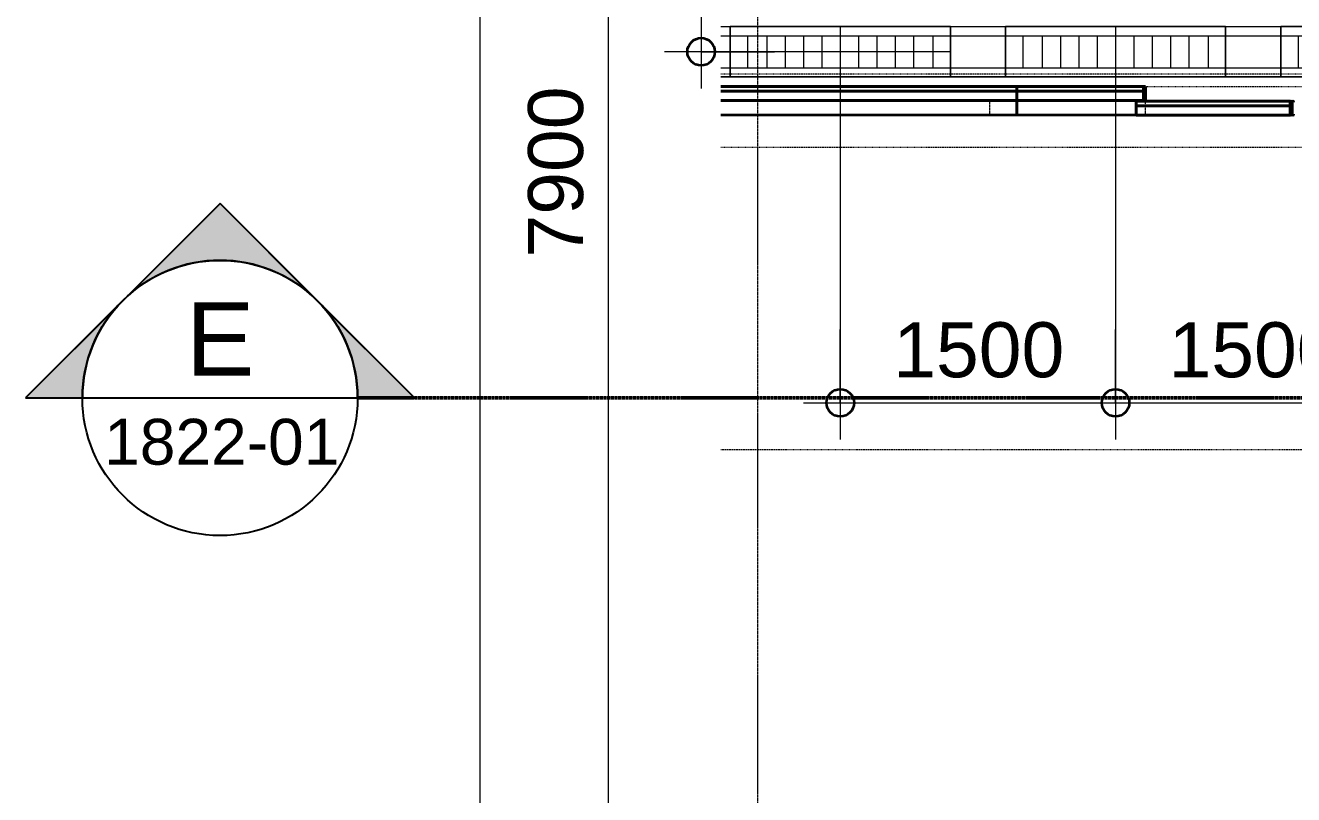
# Model space of a CAD drawing. Header units: millimetres. Extents: x -794326 to -715748, y -17796 to 22353.
# Drawn here: x -794273 to -787362, y -3761 to 433 of the extents above; entities that cross this region are included whole.
import ezdxf

# ---------------------------------------------------------------- set-up
doc = ezdxf.new("R2010")
doc.units = ezdxf.units.MM
for name, pattern in [('DASH', [6.35, 3.175, -3.175]), ('DPA_Grid _ Level 100', [10, 5.5, -1.6, 1.3, -1.6]), ('DPA_Hidden 50', [3, 2, -1]), ('DPA_Hidden 500', [1.4, 0.8, -0.6])]:
    doc.linetypes.add(name, pattern=pattern)
for name, color, linetype, lineweight in [('A-ANNO-DIMS', 1, 'Continuous', 9), ('A-ANNO-DIMS-100', 1, 'Continuous', 9), ('A-DETL', 1, 'Continuous', 70), ('A-GENM', 1, 'Continuous', 9), ('A-GENM-HDLN', 2, 'DPA_Hidden 500', 9), ('A-GLAZ-CURT', 2, 'Continuous', 9), ('G-ANNO-SECL', 3, 'Continuous', 9), ('Q-SPCQ', 2, 'Continuous', 35), ('Q-SPCQ-HDLN', 2, 'DASH', 9), ('S-GRID', 251, 'Continuous', 9)]:
    doc.layers.add(name, color=color, linetype=linetype, lineweight=lineweight)
doc.styles.add('Arial', font='arial.ttf', dxfattribs={"height": 400})
doc.styles.add('Arial_1', font='arial.ttf', dxfattribs={"height": 250})
doc.styles.add('Arial_2', font='arial.ttf', dxfattribs={"height": 300})
doc.dimstyles.new('DPA-DIM-3_0_C-C', dxfattribs={"dimscale": 304.8, "dimtxt": 306.07782, "dimasz": 0.492126, "dimexe": 0.656168, "dimexo": 0.0625, "dimgap": 0.164042, "dimtad": 1, "dimdec": 0, "dimzin": 0, "dimdsep": 46, "dimtxsty": 'Arial_2', "dimblk1": 'DOTBLANK', "dimblk2": 'DOTBLANK', "dimsah": 1, "dimcen": 0.09, "dimdle": 0.656168, "dimadec": 8, "dimazin": 0, "dimtfac": 1, "dimtdec": 4, "dimtix": 1, "dimtmove": 0, "dimatfit": 3, "dimfxl": 1.312336, "dimfxlon": 1, "dimtvp": 1, "dimtolj": 1, "dimtzin": 0, "dimarcsym": 2})

# ---------------------------------------------------------------- blocks, each defined once
blk = doc.blocks.new('DPA_Speciality_PlatformScreenDoor - Length_135300-12767973-4282-01 ENLARGED LOWER PLATFORM LEVEL - REFLECTED CEILING PLAN - SHEET 3')
at = {"layer": 'A-GENM'}
for p, q in [((70837.5, -250), (70639.7, -250)), ((70639.7, -250), (70837.5, -250)), ((70732.5, -250), (70642.5, -250)), ((70642.5, -250), (70732.5, -250)), ((70742.5, -250), (70832.5, -250)), ((70832.5, -250), (70742.5, -250)), ((71390.3, -330), (71514.1, -330)), ((71400.9, -330), (71454, -330)), ((71450.4, -330), (71503.5, -330)), ((72990.3, -330), (73114.1, -330)), ((73000.9, -330), (73054, -330)), ((73050.4, -330), (73103.5, -330))]:
    blk.add_line(p, q, dxfattribs=at)
at = {"layer": 'A-GENM-HDLN'}
for p, q in [((71137.5, -175), (71137.5, -250)), ((71137.5, -175), (71987.5, -175)), ((71987.5, -250), (71987.5, -175)), ((71137.5, -250), (71987.5, -250))]:
    blk.add_line(p, q, dxfattribs=at)
at = {"layer": 'Q-SPCQ', "linetype": 'DASH', "lineweight": 9}
blk.add_line((3946, 1650), (73451.3, 1650), dxfattribs=at)
at = {"layer": 'Q-SPCQ'}
for p, q in [((70337.5, -245), (70337.5, -180)), ((70337.5, -180), (70337.5, -245)), ((70337.5, -180), (70337.5, -245)), ((70337.5, -245), (70337.5, -180)), ((71187.5, -175), (70347.5, -175)), ((70347.5, -175), (71187.5, -175)), ((70347.5, -175), (70347.5, -225)), ((70347.5, -175), (70347.5, -225)), ((70347.5, -245), (70347.5, -180)), ((70347.5, -180), (70347.5, -245)), ((70377.5, -175), (71157.5, -175)), ((71157.5, -175), (70377.5, -175)), ((71157.5, -175), (70377.5, -175)), ((70377.5, -175), (71157.5, -175)), ((71137.5, -175), (71837.5, -175)), ((71187.5, -225), (71187.5, -175)), ((71187.5, -175), (71187.5, -225)), ((71837.5, -175), (71837.5, -330)), ((71837.5, -175), (73451.3, -175)), ((71837.5, -330), (71837.5, -175)), ((71837.5, -200), (71837.5, -175.9)), ((71837.5, -175.9), (71837.5, -200)), ((71837.5, -305), (71837.5, -200)), ((71837.5, -200), (71837.5, -305)), ((70347.5, -225), (71187.5, -225)), ((71187.5, -225), (70347.5, -225)), ((70347.5, -250), (70347.5, -225)), ((70347.5, -225), (70347.5, -250)), ((71187.5, -225), (70347.5, -225)), ((70347.5, -225), (70347.5, -250)), ((70347.5, -250), (70347.5, -225)), ((70347.5, -225), (71187.5, -225)), ((71187.5, -225), (70347.5, -225)), ((70347.5, -225), (71187.5, -225)), ((70347.5, -250), (71187.5, -250)), ((71187.5, -250), (70347.5, -250)), ((70347.5, -250), (71187.5, -250)), ((71187.5, -250), (70347.5, -250)), ((71157.5, -225), (70377.5, -225)), ((70377.5, -225), (71157.5, -225)), ((70377.5, -225), (71157.5, -225)), ((71157.5, -225), (70377.5, -225)), ((71137.5, -225), (70397.5, -225)), ((70397.5, -225), (71137.5, -225)), ((71137.5, -225), (70397.5, -225)), ((70397.5, -225), (71137.5, -225)), ((71137.5, -250), (70397.5, -250)), ((70397.5, -250), (71137.5, -250)), ((71137.5, -250), (70397.5, -250)), ((70397.5, -250), (71137.5, -250)), ((71137.5, -305), (71137.5, -250)), ((71137.5, -250), (71137.5, -330)), ((71147.5, -255), (71137.5, -255)), ((71137.5, -255), (71137.5, -330)), ((71137.5, -330), (71137.5, -255)), ((71137.5, -255), (71147.5, -255)), ((71147.5, -330), (71147.5, -255)), ((71147.5, -255), (71147.5, -330)), ((71837.5, -255), (71147.5, -255)), ((71147.5, -255), (71837.5, -255)), ((71147.5, -255), (71147.5, -305)), ((71147.5, -255), (71147.5, -305)), ((71187.5, -225), (71187.5, -250)), ((71187.5, -225), (71187.5, -250)), ((71187.5, -250), (71187.5, -225)), ((71187.5, -225), (71187.5, -250)), ((71197.5, -255), (71777.5, -255)), ((71777.5, -255), (71197.5, -255)), ((71787.5, -255), (71197.5, -255)), ((71197.5, -255), (71787.5, -255)), ((73451.3, -255), (71837.5, -255)), ((71837.5, -255), (73451.3, -255)), ((71837.5, -255), (71837.5, -305)), ((71837.5, -255), (71837.5, -305)), ((71837.5, -305), (71837.5, -255)), ((71837.5, -255), (71837.5, -305)), ((73451.3, -255), (71887.5, -255)), ((71887.5, -255), (73451.3, -255)), ((71897.5, -255), (73451.3, -255)), ((73451.3, -255), (71897.5, -255)), ((71137.5, -329.1), (71137.5, -305)), ((71137.5, -330), (71837.5, -330)), ((71137.5, -330), (71147.5, -330)), ((71147.5, -330), (71137.5, -330)), ((71837.5, -305), (71147.5, -305)), ((71147.5, -305), (71827.5, -305)), ((71147.5, -305), (71147.5, -330)), ((71147.5, -305), (71147.5, -330)), ((71147.5, -305), (71827.5, -305)), ((71827.5, -305), (71147.5, -305)), ((71147.5, -330), (71147.5, -305)), ((71147.5, -305), (71147.5, -330)), ((71837.5, -305), (71147.5, -305)), ((71147.5, -305), (71837.5, -305)), ((71827.5, -330), (71147.5, -330)), ((71147.5, -330), (71837.5, -330)), ((71147.5, -330), (71827.5, -330)), ((71827.5, -330), (71147.5, -330)), ((71777.5, -305), (71197.5, -305)), ((71197.5, -305), (71777.5, -305)), ((71777.5, -305), (71197.5, -305)), ((71197.5, -305), (71777.5, -305)), ((71787.5, -305), (71197.5, -305)), ((71197.5, -305), (71787.5, -305)), ((71197.5, -305), (71777.5, -305)), ((71777.5, -305), (71197.5, -305)), ((71777.5, -330), (71197.5, -330)), ((71197.5, -330), (71777.5, -330)), ((71777.5, -330), (71197.5, -330)), ((71197.5, -330), (71777.5, -330)), ((71827.5, -305), (71837.5, -305)), ((71837.5, -330), (71827.5, -330)), ((71837.5, -329.1), (71837.5, -305)), ((73451.3, -305), (71837.5, -305)), ((71837.5, -305), (71847.5, -305)), ((71837.5, -330), (71837.5, -305)), ((71837.5, -305), (71837.5, -330)), ((73451.3, -305), (71837.5, -305)), ((71837.5, -305), (73451.3, -305)), ((71837.5, -305), (71837.5, -329.1)), ((71837.5, -330), (71837.5, -305)), ((71837.5, -305), (71837.5, -330)), ((71837.5, -330), (73451.3, -330)), ((71847.5, -330), (71837.5, -330)), ((71837.5, -330), (73451.3, -330)), ((71847.5, -305), (73451.3, -305)), ((71847.5, -305), (73451.3, -305)), ((73451.3, -305), (71847.5, -305)), ((73451.3, -330), (71847.5, -330)), ((71847.5, -330), (73451.3, -330)), ((73451.3, -330), (71847.5, -330)), ((73451.3, -305), (71887.5, -305)), ((71887.5, -305), (73451.3, -305)), ((73451.3, -305), (71897.5, -305)), ((71897.5, -305), (73451.3, -305)), ((73451.3, -305), (71897.5, -305)), ((71897.5, -305), (73451.3, -305)), ((71897.5, -305), (73451.3, -305)), ((73451.3, -305), (71897.5, -305)), ((73451.3, -330), (71897.5, -330)), ((71897.5, -330), (73451.3, -330)), ((73451.3, -330), (71897.5, -330)), ((71897.5, -330), (73451.3, -330))]:
    blk.add_line(p, q, dxfattribs=at)
for centre, start, end in [((70332.5, -180), 0, 180), ((70332.5, -180), 60, 120), ((70332.5, -180), 360, 30), ((70342.5, -180), 0, 180), ((70342.5, -180), 150, 180), ((70342.5, -180), 60, 120), ((70342.5, -180), 0, 45), ((70332.5, -245), 180, 0), ((70332.5, -245), 240, 300), ((70332.5, -245), 330, 0), ((70342.5, -245), 180, 210), ((70342.5, -245), 180, 360), ((70342.5, -245), 240, 300), ((70342.5, -245), 330, 360)]:
    blk.add_arc(centre, 5, start, end, dxfattribs=at)
at = {"layer": 'Q-SPCQ-HDLN'}
for p, q in [((73451.3, 0), (3946, 0)), ((73451.3, -330), (3946, -330)), ((73451.3, -400), (3946, -400))]:
    blk.add_line(p, q, dxfattribs=at)
blk = doc.blocks.new('DPA_CP_Metal Ceiling Luminaire2 - Linear Luminaire-12404975-4282-01 ENLARGED LOWER PLATFORM LEVEL - REFLECTED CEILING PLAN - SHEET 3')
at = {"layer": 'A-GLAZ-CURT'}
for p, q in [((-786932.4, 2701.5), (-786932.4, 2976.5)), ((-786932.4, 2976.5), (-785732.4, 2976.5)), ((-786932.4, 2976.5), (-786932.4, 2701.5)), ((-785732.4, 2976.5), (-786932.4, 2976.5)), ((-786932.4, 2976.5), (-785732.4, 2976.5)), ((-785732.4, 2976.5), (-785732.4, 2701.5)), ((-785732.4, 2701.5), (-785732.4, 2976.5)), ((-786932.4, 2939), (-786932.4, 2701.5)), ((-786932.4, 2926.5), (-785732.4, 2926.5)), ((-785732.4, 2939), (-785732.4, 2701.5)), ((-786932.4, 2751.5), (-785732.4, 2751.5)), ((-785732.4, 2701.5), (-786932.4, 2701.5)), ((-785732.4, 2701.5), (-786932.4, 2701.5)), ((-786932.4, 2701.5), (-785732.4, 2701.5))]:
    blk.add_line(p, q, dxfattribs=at)
at = {"layer": 'A-GLAZ-CURT', "linetype": 'DPA_Hidden 50'}
for p, q in [((-786837.4, 2926.5), (-786837.4, 2751.5)), ((-786732.4, 2926.5), (-786732.4, 2751.5)), ((-786632.4, 2926.5), (-786632.4, 2751.5)), ((-786532.4, 2926.5), (-786532.4, 2751.5)), ((-786432.4, 2926.5), (-786432.4, 2751.5)), ((-786332.4, 2926.5), (-786332.4, 2751.5)), ((-786232.4, 2926.5), (-786232.4, 2751.5)), ((-786132.4, 2926.5), (-786132.4, 2751.5)), ((-786032.4, 2926.5), (-786032.4, 2751.5)), ((-785932.4, 2926.5), (-785932.4, 2751.5)), ((-785827.4, 2926.5), (-785827.4, 2751.5))]:
    blk.add_line(p, q, dxfattribs=at)
blk = doc.blocks.new('DPA_CP_Metal Ceiling Panel1 - Horizontal with Gap-13297912-4282-01 ENLARGED LOWER PLATFORM LEVEL - REFLECTED CEILING PLAN - SHEET 3')
at = {"layer": 'A-GLAZ-CURT'}
for p, q in [((-786232.4, 151.5), (-786232.4, 426.5)), ((-786232.4, 151.5), (-786232.4, 426.5)), ((-786232.4, 426.5), (-785932.4, 426.5)), ((-786232.4, 426.5), (-785932.4, 426.5)), ((-786232.4, 151.5), (-786232.4, 426.5)), ((-785932.4, 151.5), (-785932.4, 426.5)), ((-785932.4, 426.5), (-785932.4, 151.5)), ((-785932.4, 426.5), (-785932.4, 151.5)), ((-786232.4, 376.5), (-785932.4, 376.5)), ((-786232.4, 201.5), (-785932.4, 201.5)), ((-786232.4, 151.5), (-785932.4, 151.5)), ((-785932.4, 151.5), (-786232.4, 151.5)), ((-785932.4, 151.5), (-786232.4, 151.5))]:
    blk.add_line(p, q, dxfattribs=at)
blk = doc.blocks.new('DPA_CP_Metal Ceiling Panel1 - Horizontal with Gap-V41-4282-01 ENLARGED LOWER PLATFORM LEVEL - REFLECTED CEILING PLAN - SHEET 3')
at = {"layer": 'A-GLAZ-CURT'}
for p, q in [((-790483.7, 426.5), (-790432.4, 426.5)), ((-790483.7, 426.5), (-790432.4, 426.5)), ((-790432.4, 151.5), (-790432.4, 426.5)), ((-790432.4, 426.5), (-790432.4, 151.5)), ((-790432.4, 426.5), (-790432.4, 151.5)), ((-790483.7, 376.5), (-790432.4, 376.5)), ((-790483.7, 201.5), (-790432.4, 201.5)), ((-790483.7, 151.5), (-790432.4, 151.5)), ((-790432.4, 151.5), (-790483.7, 151.5)), ((-790432.4, 151.5), (-790483.7, 151.5))]:
    blk.add_line(p, q, dxfattribs=at)
blk = doc.blocks.new('Section - Section Head-531884-4282-01 ENLARGED LOWER PLATFORM LEVEL - REFLECTED CEILING PLAN - SHEET 3')
at = {"layer": 'G-ANNO-SECL'}
h = blk.add_hatch(color=256, dxfattribs=at)
edge = h.paths.add_edge_path()
edge.add_line((-12.803, 5.303), (-7.5, 10.607))
edge.add_line((-7.5, 10.607), (-2.197, 5.303))
edge.add_arc((-7.5, 0), 7.5, 45, 135)
h = blk.add_hatch(color=256, dxfattribs=at)
edge = h.paths.add_edge_path()
edge.add_arc((-7.5, 0), 7.5, 0, 45)
edge.add_line((-2.197, 5.303), (3.107, 0))
edge.add_line((3.107, 0), (0, 0))
edge = h.paths.add_edge_path()
edge.add_line((-15, 0), (-18.107, 0))
edge.add_line((-18.107, 0), (-12.803, 5.303))
edge.add_arc((-7.5, 0), 7.5, 135, 180)
at = {"layer": 'G-ANNO-SECL', "lineweight": 25}
for p, q in [((-7.5, 10.607), (-18.107, 0)), ((-7.5, 10.607), (-12.803, 5.303)), ((3.107, 0), (-7.5, 10.607)), ((-2.197, 5.303), (-7.5, 10.607)), ((-12.803, 5.303), (-18.107, 0)), ((3.107, 0), (-2.197, 5.303)), ((-18.107, 0), (-15, 0)), ((-18.107, 0), (-15, 0)), ((0, 0), (3.107, 0)), ((0, 0), (3.107, 0))]:
    blk.add_line(p, q, dxfattribs=at)
blk.add_circle((-7.5, 0), 7.5, dxfattribs=at)
for start, end in [(45, 135), (135, 180), (0, 45)]:
    blk.add_arc((-7.5, 0), 7.5, start, end, dxfattribs=at)
blk = doc.blocks.new('DIMBLOCK7-4282-01 ENLARGED LOWER PLATFORM LEVEL - REFLECTED CEILING PLAN - SHEET 3')
at = {"layer": 'A-ANNO-DIMS-100'}
for p, q in [((-791794.5, -4521), (-791794.5, 12394)), ((-792194.5, 12194), (-791594.5, 12194)), ((-791794.5, 12194), (-792194.5, 12194)), ((-792194.5, -4321), (-791594.5, -4321)), ((-791794.5, -4321), (-792194.5, -4321))]:
    blk.add_line(p, q, dxfattribs=at)
at = {"layer": 'A-ANNO-DIMS-100', "lineweight": 35}
for centre in [(-791794.5, 12194), (-791794.5, -4321)]:
    blk.add_circle(centre, 75, dxfattribs=at)
at = {"layer": 'A-ANNO-DIMS-100', "color": 0, "insert": (-792233.9, 3359.7), "char_height": 300, "width": 1384.414, "attachment_point": 1, "rotation": 90, "line_spacing_factor": 0.941778, "style": 'Arial_2'}
blk.add_mtext('16515', dxfattribs=at)
blk = doc.blocks.new('_DotBlank')
at = {"color": 0, "linetype": 'ByBlock', "lineweight": -2}
blk.add_line((-0.5, 0), (-1, 0), dxfattribs=at)
blk.add_circle((0, 0), 0.5, dxfattribs=at)
blk = doc.blocks.new('DIMBLOCK9-4282-01 ENLARGED LOWER PLATFORM LEVEL - REFLECTED CEILING PLAN - SHEET 3')
at = {"layer": 'A-ANNO-DIMS-100'}
for p, q in [((-791094.5, -4321), (-791094.5, 3779)), ((-791494.5, 3579), (-790894.5, 3579)), ((-791094.5, 3579), (-791494.5, 3579)), ((-791494.5, -4321), (-790894.5, -4321)), ((-791094.5, -4321), (-791494.5, -4321))]:
    blk.add_line(p, q, dxfattribs=at)
at = {"layer": 'A-ANNO-DIMS-100', "lineweight": 35}
for centre in [(-791094.5, 3579), (-791094.5, -4321)]:
    blk.add_circle(centre, 75, dxfattribs=at)
at = {"layer": 'A-ANNO-DIMS-100', "color": 0, "insert": (-791533.9, -832.5), "char_height": 300, "width": 1107.531, "attachment_point": 1, "rotation": 90, "line_spacing_factor": 0.941778, "style": 'Arial_2'}
blk.add_mtext('7900', dxfattribs=at)
blk = doc.blocks.new('DIMBLOCK69-4282-01 ENLARGED LOWER PLATFORM LEVEL - REFLECTED CEILING PLAN - SHEET 3')
at = {"layer": 'A-ANNO-DIMS-100'}
for p, q in [((-789832.4, -1225), (-789832.4, -1825)), ((-789832.4, -1625), (-789832.4, -1225)), ((-788332.4, -1225), (-788332.4, -1825)), ((-788332.4, -1625), (-788332.4, -1225)), ((-790032.4, -1625), (-788332.4, -1625))]:
    blk.add_line(p, q, dxfattribs=at)
at = {"layer": 'A-ANNO-DIMS-100', "lineweight": 35}
for centre in [(-789832.4, -1625), (-788332.4, -1625)]:
    blk.add_circle(centre, 75, dxfattribs=at)
at = {"layer": 'A-ANNO-DIMS-100', "color": 0, "insert": (-789543.8, -1185.6), "char_height": 300, "width": 1107.531, "attachment_point": 1, "line_spacing_factor": 0.941778, "style": 'Arial_2'}
blk.add_mtext('1500', dxfattribs=at)
blk = doc.blocks.new('DIMBLOCK70-4282-01 ENLARGED LOWER PLATFORM LEVEL - REFLECTED CEILING PLAN - SHEET 3')
at = {"layer": 'A-ANNO-DIMS-100'}
for p, q in [((-788332.4, -1225), (-788332.4, -1825)), ((-788332.4, -1625), (-788332.4, -1225)), ((-786832.4, -1225), (-786832.4, -1825)), ((-786832.4, -1625), (-786832.4, -1225)), ((-788332.4, -1625), (-786832.4, -1625))]:
    blk.add_line(p, q, dxfattribs=at)
at = {"layer": 'A-ANNO-DIMS-100', "lineweight": 35}
for centre in [(-788332.4, -1625), (-786832.4, -1625)]:
    blk.add_circle(centre, 75, dxfattribs=at)
at = {"layer": 'A-ANNO-DIMS-100', "color": 0, "insert": (-788043.8, -1185.6), "char_height": 300, "width": 1107.531, "attachment_point": 1, "line_spacing_factor": 0.941778, "style": 'Arial_2'}
blk.add_mtext('1500', dxfattribs=at)
blk = doc.blocks.new('DIMBLOCK120-4282-01 ENLARGED LOWER PLATFORM LEVEL - REFLECTED CEILING PLAN - SHEET 3')
at = {"layer": 'A-ANNO-DIMS-100'}
for p, q in [((-790190.6, 2839), (-790790.6, 2839)), ((-790590.6, 2839), (-790590.6, 89)), ((-790590.6, 2839), (-790190.6, 2839)), ((-790190.6, 289), (-790790.6, 289)), ((-790590.6, 289), (-790190.6, 289))]:
    blk.add_line(p, q, dxfattribs=at)
at = {"layer": 'A-ANNO-DIMS-100', "lineweight": 35}
for centre in [(-790590.6, 2839), (-790590.6, 289)]:
    blk.add_circle(centre, 75, dxfattribs=at)
at = {"layer": 'A-ANNO-DIMS-100', "color": 0, "insert": (-791030.1, 1102.5), "char_height": 300, "width": 1107.531, "attachment_point": 1, "rotation": 90, "line_spacing_factor": 0.941778, "style": 'Arial_2'}
blk.add_mtext('2550', dxfattribs=at)

msp = doc.modelspace()

# ---------------------------------------------------------------- linework, layer by layer
at = {"layer": 'A-DETL', "color": 55, "linetype": 'DPA_Hidden 50', "lineweight": 9}
for p, q in [((-789832.4, 426.5), (-789832.4, -1393.5)), ((-788332.4, 426.5), (-788332.4, -1393.5)), ((-789232.4, 289), (-790483.7, 289))]:
    msp.add_line(p, q, dxfattribs=at)
at = {"layer": 'G-ANNO-SECL', "lineweight": 25}
msp.add_line((-793962.3, -1598.3), (-792462.3, -1598.3), dxfattribs=at)
at = {"layer": 'G-ANNO-SECL', "linetype": 'DPA_Grid _ Level 100', "lineweight": 50}
msp.add_line((-792462.3, -1598.3), (-718681.7, -1598.3), dxfattribs=at)
at = {"layer": 'S-GRID', "linetype": 'DPA_Grid _ Level 100'}
msp.add_line((-790282.4, -17795.6), (-790282.4, 20540.3), dxfattribs=at)

# ---------------------------------------------------------------- block references
at = {"layer": 'A-GLAZ-CURT'}
for name, p in [('DPA_CP_Metal Ceiling Panel1 - Horizontal with Gap-V41-4282-01 ENLARGED LOWER PLATFORM LEVEL - REFLECTED CEILING PLAN - SHEET 3', (0, 0)), ('DPA_CP_Metal Ceiling Panel1 - Horizontal with Gap-V41-4282-01 ENLARGED LOWER PLATFORM LEVEL - REFLECTED CEILING PLAN - SHEET 3', (0, 0)), ('DPA_CP_Metal Ceiling Panel1 - Horizontal with Gap-V41-4282-01 ENLARGED LOWER PLATFORM LEVEL - REFLECTED CEILING PLAN - SHEET 3', (0, 0)), ('DPA_CP_Metal Ceiling Luminaire2 - Linear Luminaire-12404975-4282-01 ENLARGED LOWER PLATFORM LEVEL - REFLECTED CEILING PLAN - SHEET 3', (-3500, -2550)), ('DPA_CP_Metal Ceiling Luminaire2 - Linear Luminaire-12404975-4282-01 ENLARGED LOWER PLATFORM LEVEL - REFLECTED CEILING PLAN - SHEET 3', (-3500, -2550)), ('DPA_CP_Metal Ceiling Luminaire2 - Linear Luminaire-12404975-4282-01 ENLARGED LOWER PLATFORM LEVEL - REFLECTED CEILING PLAN - SHEET 3', (-3500, -2550)), ('DPA_CP_Metal Ceiling Panel1 - Horizontal with Gap-13297912-4282-01 ENLARGED LOWER PLATFORM LEVEL - REFLECTED CEILING PLAN - SHEET 3', (-3000, 0)), ('DPA_CP_Metal Ceiling Panel1 - Horizontal with Gap-13297912-4282-01 ENLARGED LOWER PLATFORM LEVEL - REFLECTED CEILING PLAN - SHEET 3', (-3000, 0)), ('DPA_CP_Metal Ceiling Panel1 - Horizontal with Gap-13297912-4282-01 ENLARGED LOWER PLATFORM LEVEL - REFLECTED CEILING PLAN - SHEET 3', (-3000, 0)), ('DPA_CP_Metal Ceiling Luminaire2 - Linear Luminaire-12404975-4282-01 ENLARGED LOWER PLATFORM LEVEL - REFLECTED CEILING PLAN - SHEET 3', (-2000, -2550)), ('DPA_CP_Metal Ceiling Luminaire2 - Linear Luminaire-12404975-4282-01 ENLARGED LOWER PLATFORM LEVEL - REFLECTED CEILING PLAN - SHEET 3', (-2000, -2550)), ('DPA_CP_Metal Ceiling Luminaire2 - Linear Luminaire-12404975-4282-01 ENLARGED LOWER PLATFORM LEVEL - REFLECTED CEILING PLAN - SHEET 3', (-2000, -2550)), ('DPA_CP_Metal Ceiling Panel1 - Horizontal with Gap-13297912-4282-01 ENLARGED LOWER PLATFORM LEVEL - REFLECTED CEILING PLAN - SHEET 3', (-1500, 0)), ('DPA_CP_Metal Ceiling Panel1 - Horizontal with Gap-13297912-4282-01 ENLARGED LOWER PLATFORM LEVEL - REFLECTED CEILING PLAN - SHEET 3', (-1500, 0)), ('DPA_CP_Metal Ceiling Panel1 - Horizontal with Gap-13297912-4282-01 ENLARGED LOWER PLATFORM LEVEL - REFLECTED CEILING PLAN - SHEET 3', (-1500, 0)), ('DPA_CP_Metal Ceiling Luminaire2 - Linear Luminaire-12404975-4282-01 ENLARGED LOWER PLATFORM LEVEL - REFLECTED CEILING PLAN - SHEET 3', (-500, -2550)), ('DPA_CP_Metal Ceiling Luminaire2 - Linear Luminaire-12404975-4282-01 ENLARGED LOWER PLATFORM LEVEL - REFLECTED CEILING PLAN - SHEET 3', (-500, -2550)), ('DPA_CP_Metal Ceiling Luminaire2 - Linear Luminaire-12404975-4282-01 ENLARGED LOWER PLATFORM LEVEL - REFLECTED CEILING PLAN - SHEET 3', (-500, -2550))]:
    msp.add_blockref(name, p, dxfattribs=at)
at = {"layer": 'G-ANNO-SECL', "lineweight": 25, "xscale": 99.99999999999993, "yscale": 99.99999999999993, "zscale": 99.99999999999993}
msp.add_blockref('Section - Section Head-531884-4282-01 ENLARGED LOWER PLATFORM LEVEL - REFLECTED CEILING PLAN - SHEET 3', (-792462.3, -1598.3), dxfattribs=at)
at = {"layer": 'Q-SPCQ', "rotation": 180}
msp.add_blockref('DPA_Speciality_PlatformScreenDoor - Length_135300-12767973-4282-01 ENLARGED LOWER PLATFORM LEVEL - REFLECTED CEILING PLAN - SHEET 3', (-717032.4, -231), dxfattribs=at)

# ---------------------------------------------------------------- texts
at = {"layer": 'G-ANNO-SECL', "lineweight": 25, "attachment_point": 1}
for s, insert, char_height, width, style in [('E', (-793397.2, -1076.3), 400, 456.962, 'Arial'), ('1822-01', (-793843.7, -1712.1), 250, 1539.24, 'Arial_1')]:
    msp.add_mtext(s, dxfattribs=dict(at, insert=insert, char_height=char_height, width=width, style=style))

# ---------------------------------------------------------------- dimensions: what is measured, and where the dimension line sits
at = {"layer": 'A-ANNO-DIMS'}
for base, p1, p2, override, picture, middle in [((-791794.5, 12194), (-792194.5, -4321), (-792194.5, 12194), {"dimpost": '<>', "dimfxl": 16515.002991}, 'DIMBLOCK7-4282-01 ENLARGED LOWER PLATFORM LEVEL - REFLECTED CEILING PLAN - SHEET 3', (-791997.6, 3936.5)), ((-791094.5, 3579), (-791494.5, -4321), (-791494.5, 3579), {"dimpost": '<>', "dimfxl": 7900.002995}, 'DIMBLOCK9-4282-01 ENLARGED LOWER PLATFORM LEVEL - REFLECTED CEILING PLAN - SHEET 3', (-791297.6, -371)), ((-790590.6, 289), (-790190.6, 2839), (-790190.6, 289), {"dimpost": '<>', "dimfxl": 2550}, 'DIMBLOCK120-4282-01 ENLARGED LOWER PLATFORM LEVEL - REFLECTED CEILING PLAN - SHEET 3', (-790793.8, 1564))]:
    dim = msp.add_linear_dim(base=base, p1=p1, p2=p2, angle=90, dimstyle='DPA-DIM-3_0_C-C', override=override, dxfattribs=at)
    dim.commit()
    dim.dimension.update_dxf_attribs({"geometry": picture, "text_midpoint": middle})
for base, p1, p2, picture, middle in [((-788332.4, -1625), (-789832.4, -1225), (-788332.4, -1225), 'DIMBLOCK69-4282-01 ENLARGED LOWER PLATFORM LEVEL - REFLECTED CEILING PLAN - SHEET 3', (-789082.4, -1421.9)), ((-786832.4, -1625), (-788332.4, -1225), (-786832.4, -1225), 'DIMBLOCK70-4282-01 ENLARGED LOWER PLATFORM LEVEL - REFLECTED CEILING PLAN - SHEET 3', (-787582.4, -1421.9))]:
    dim = msp.add_linear_dim(base=base, p1=p1, p2=p2, dimstyle='DPA-DIM-3_0_C-C', override={"dimpost": '<>', "dimfxl": 1500}, dxfattribs=at)
    dim.commit()
    dim.dimension.update_dxf_attribs({"geometry": picture, "text_midpoint": middle})

doc.saveas('drawing.dxf')
